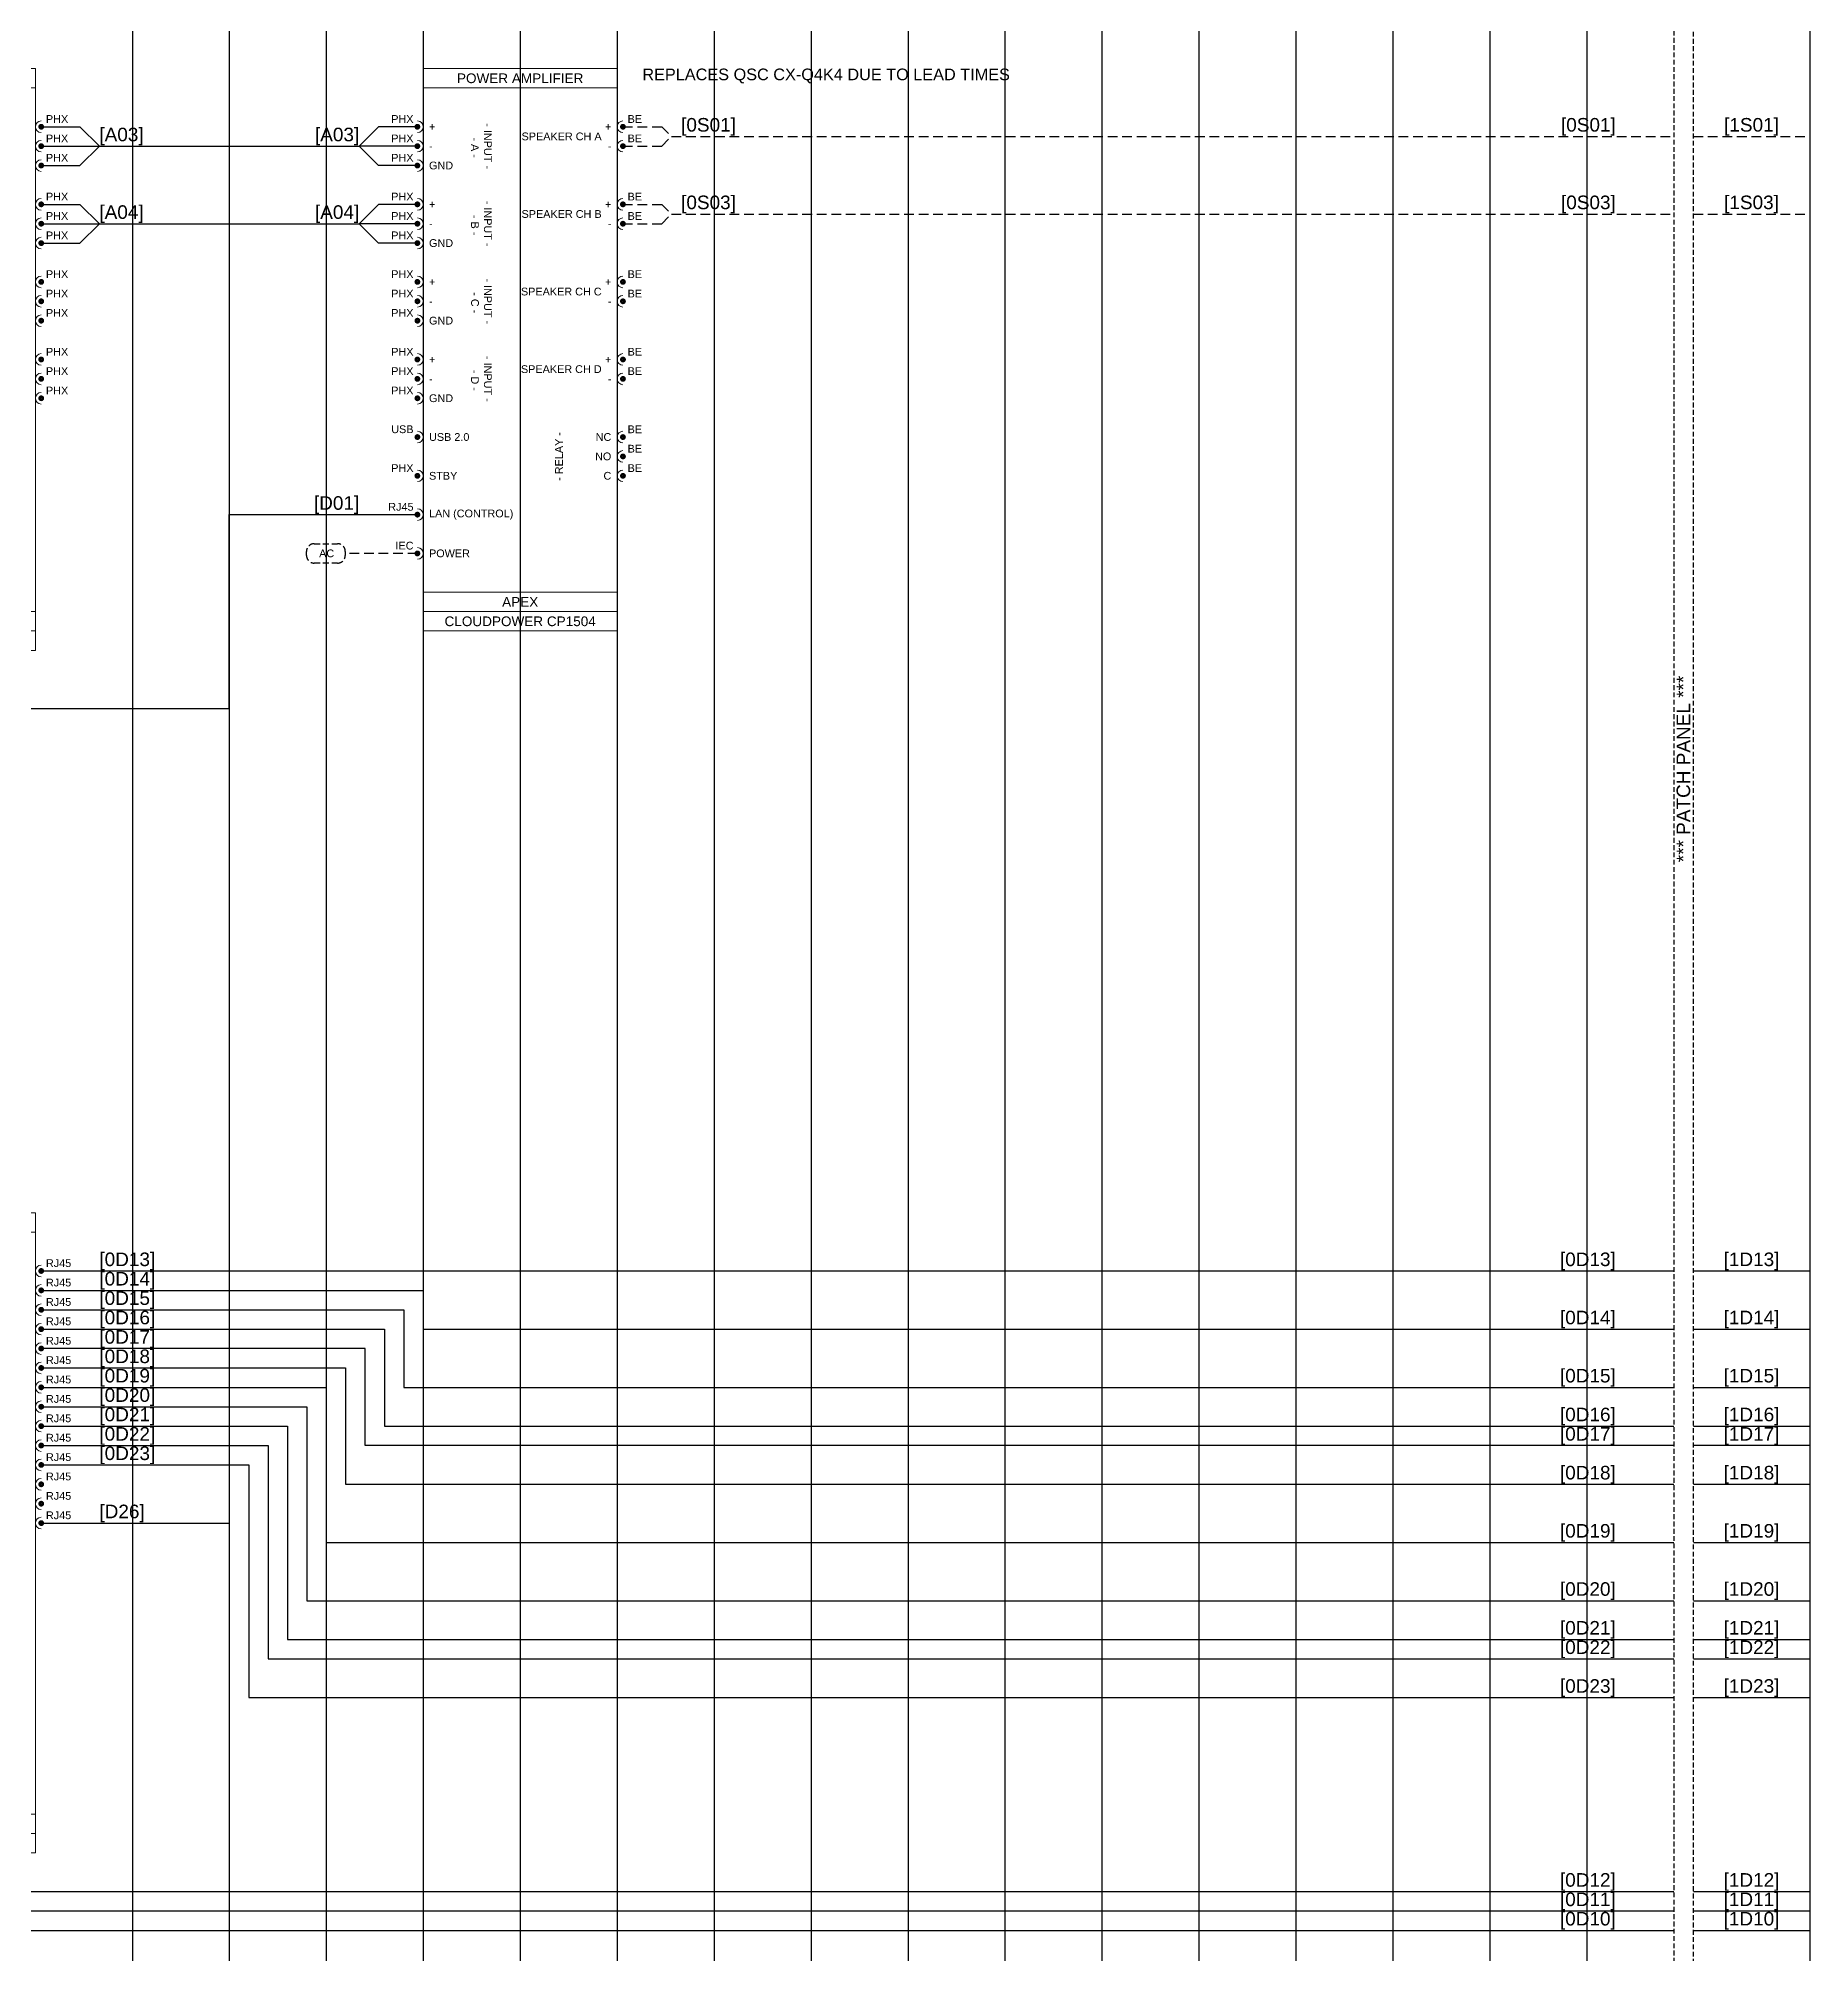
# Model space of a CAD drawing. Header units: millimetres. Extents: x -71336 to -35435, y -26189 to 22712.
# Drawn here: x -48019.4 to -47562.7, y -20616.8 to -20123 of the extents above; entities that cross this region are included whole.
import ezdxf
from ezdxf.enums import TextEntityAlignment as Align
from ezdxf.lldxf.tags import DXFTag

# ---------------------------------------------------------------- set-up
doc = ezdxf.new("R2010")
doc.units = ezdxf.units.MM
doc.linetypes.add('DASHED', pattern=[0.75, 0.5, -0.25])
doc.linetypes.add('DASHED2', pattern=[0.375, 0.25, -0.125])
for name, color, linetype in [('SC - 2 Core Speaker', 211, 'DASHED'), ('SC - 3 Core Flex', 7, 'DASHED'), ('SC - Cat - Green - Data', 84, 'Continuous'), ('SC - Cat - Green - Data - DANTE', 84, 'DANTE'), ('SC - Cat - Green - Data - DS', 84, 'DS'), ('SC - Cat - Green - Data - QLAN', 84, 'QLAN'), ('SC - Starquad', 4, 'Continuous'), ('SC - Text', 7, 'Continuous'), ('Text', 7, 'Continuous')]:
    doc.layers.add(name, color=color, linetype=linetype)
doc.layers.add('SC - Equipment', color=7, linetype='Continuous', lineweight=13)
doc.layers.add('SC - Xlines', color=252, linetype='Continuous', plot=False)
doc.styles.add('ARIAL', font='arial.ttf')
doc.styles.get("Standard").update_dxf_attribs({"font": 'arial.ttf', "height": 35})
tags = doc.linetypes.add('DANTE', pattern='A,3.745209,-0.071128,["DANTE",ARIAL,S=0.5,R=0,X=0,Y=-0.25],-2.454793,3.728871', length=10.000001).pattern_tags.tags
tags[6] = DXFTag(74, 10)
tags = doc.linetypes.add('DS', pattern='A,1.939444,-0.075392,["DS",ARIAL,S=0.5,R=0,X=0,Y=-0.25],-1.06308,1.922084', length=5).pattern_tags.tags
tags[6] = DXFTag(74, 10)
tags = doc.linetypes.add('QLAN', pattern='A,3.942001,-0.106942,["QLAN",ARIAL,S=0.5,R=0,X=0,Y=-0.25],-1.981735,3.969322', length=10).pattern_tags.tags
tags[6] = DXFTag(74, 10)

# ---------------------------------------------------------------- blocks, each defined once
blk = doc.blocks.new('NETGEAR GSM4230P - SCHEMATIC')
at = {"layer": 'SC - Equipment'}
for p, q in [((-25, 0), (25, 0)), ((-25, -165), (-25, 0)), ((25, 0), (25, -165)), ((25, -5), (-25, -5)), ((25, -155), (-25, -155)), ((25, -155), (-25, -155)), ((25, -160), (-25, -160)), ((25, -160), (-25, -160)), ((25, -160), (-25, -160)), ((25, -165), (-25, -165))]:
    blk.add_line(p, q, dxfattribs=at)
at = {"layer": 'SC - Equipment', "const_width": 0.7}
for points in [[(-26.1, -15, 1), (-26.9, -15, 1)], [(26.1, -15, -1), (26.9, -15, -1)], [(-26.1, -20, 1), (-26.9, -20, 1)], [(26.1, -20, -1), (26.9, -20, -1)], [(-26.1, -25, 1), (-26.9, -25, 1)], [(26.1, -25, -1), (26.9, -25, -1)], [(-26.1, -30, 1), (-26.9, -30, 1)], [(26.1, -30, -1), (26.9, -30, -1)], [(-26.1, -35, 1), (-26.9, -35, 1)], [(26.1, -35, -1), (26.9, -35, -1)], [(-26.1, -40, 1), (-26.9, -40, 1)], [(26.1, -40, -1), (26.9, -40, -1)], [(-26.1, -45, 1), (-26.9, -45, 1)], [(26.1, -45, -1), (26.9, -45, -1)], [(-26.1, -50, 1), (-26.9, -50, 1)], [(26.1, -50, -1), (26.9, -50, -1)], [(-26.1, -55, 1), (-26.9, -55, 1)], [(26.1, -55, -1), (26.9, -55, -1)], [(-26.1, -60, 1), (-26.9, -60, 1)], [(26.1, -60, -1), (26.9, -60, -1)], [(-26.1, -65, 1), (-26.9, -65, 1)], [(26.1, -65, -1), (26.9, -65, -1)], [(-26.1, -70, 1), (-26.9, -70, 1)], [(26.1, -70, -1), (26.9, -70, -1)], [(26.1, -75, -1), (26.9, -75, -1)], [(26.1, -80, -1), (26.9, -80, -1)], [(-26.1, -85, 1), (-26.9, -85, 1)], [(-26.1, -90, 1), (-26.9, -90, 1)], [(-26.1, -95, 1), (-26.9, -95, 1)], [(-26.1, -100, 1), (-26.9, -100, 1)], [(-26.1, -110, 1), (-26.9, -110, 1)], [(-26.1, -115, 1), (-26.9, -115, 1)], [(-26.1, -125, 1), (-26.9, -125, 1)], [(-26.1, -130, 1), (-26.9, -130, 1)], [(-26.1, -135, 1), (-26.9, -135, 1)], [(-26.1, -145, 1), (-26.9, -145, 1)]]:
    blk.add_lwpolyline(points, format="xyb", close=True, dxfattribs=at)
at = {"layer": 'SC - Equipment'}
for centre, start, end in [((-26.5, -15), 270, 90), ((26.5, -15), 90, 270), ((-26.5, -20), 270, 90), ((26.5, -20), 90, 270), ((-26.5, -25), 270, 90), ((26.5, -25), 90, 270), ((-26.5, -30), 270, 90), ((26.5, -30), 90, 270), ((-26.5, -35), 270, 90), ((26.5, -35), 90, 270), ((-26.5, -40), 270, 90), ((26.5, -40), 90, 270), ((-26.5, -45), 270, 90), ((26.5, -45), 90, 270), ((-26.5, -50), 270, 90), ((26.5, -50), 90, 270), ((-26.5, -55), 270, 90), ((26.5, -55), 90, 270), ((-26.5, -60), 270, 90), ((26.5, -60), 90, 270), ((-26.5, -65), 270, 90), ((26.5, -65), 90, 270), ((-26.5, -70), 270, 90), ((26.5, -70), 90, 270), ((26.5, -75), 90, 270), ((26.5, -80), 90, 270), ((-26.5, -85), 270, 90), ((-26.5, -90), 270, 90), ((-26.5, -95), 270, 90), ((-26.5, -100), 270, 90), ((-26.5, -110), 270, 90), ((-26.5, -115), 270, 90), ((-26.5, -125), 270, 90), ((-26.5, -130), 270, 90), ((-26.5, -135), 270, 90), ((-26.5, -145), 270, 90)]:
    blk.add_arc(centre, 1.5, start, end, dxfattribs=at)
at = {"ltscale": 5}
for tag, p in [('DESCRIPTION', (0, -2.5)), ('MAKE', (0, -157.5)), ('MODEL', (0, -162.5))]:
    blk.add_attdef(tag, text='', height=2.5, dxfattribs=at).set_placement(p, align=Align.MIDDLE_CENTER)
at = {"ltscale": 5, "flags": 1}
for tag, p in [('ROOM_TYPE', (45, -5)), ('LOCATION', (45, -10)), ('RACK_EQUIPMENT_(Y/N)', (45, -15)), ('IP_(Y/N)', (45, -30)), ('POE(WATT)', (45, -35)), ('AMP(@240V)', (45, -40)), ('WATT', (45, -45)), ('BTU/H', (45, -50)), ('WEIGHT(KG)', (45, -55)), ('TRANSFORMER_TAPS', (45, -60))]:
    blk.add_attdef(tag, p, '', height=2.5, dxfattribs=at)
blk.add_attdef('BRACKET', text='', height=2.5, dxfattribs=at).set_placement((0, -152.5), align=Align.MIDDLE_CENTER)
at = {"layer": 'SC - Equipment', "ltscale": 5, "char_height": 2}
for s, insert, width, attachment_point in [('RJ45', (-27.5, -13), 5.7736, 6), ('PORT 1(POE+)', (-23.5, -15), 23.5, 4), ('PORT 13(POE+)', (23.5, -15), 23.5, 6), ('RJ45', (27.72, -13), 7.1748, 4), ('RJ45', (-27.5, -18), 5.7736, 6), ('PORT 2(POE+)', (-23.5, -20), 23.5, 4), ('PORT 14(POE+)', (23.5, -20), 23.5, 6), ('RJ45', (27.72, -18), 7.1748, 4), ('RJ45', (-27.5, -23), 5.7736, 6), ('PORT 3(POE+)', (-23.5, -25), 23.5, 4), ('PORT 15(POE+)', (23.5, -25), 23.5, 6), ('RJ45', (27.72, -23), 7.1748, 4), ('RJ45', (-27.5, -28), 5.7736, 6), ('PORT 4(POE+)', (-23.5, -30), 23.5, 4), ('PORT 16(POE+)', (23.5, -30), 23.5, 6), ('RJ45', (27.72, -28), 7.1748, 4), ('RJ45', (-27.5, -33), 5.7736, 6), ('PORT 5(POE+)', (-23.5, -35), 23.5, 4), ('PORT 17(POE+)', (23.5, -35), 23.5, 6), ('RJ45', (27.72, -33), 7.1748, 4), ('RJ45', (-27.5, -38), 5.7736, 6), ('PORT 6(POE+)', (-23.5, -40), 23.5, 4), ('PORT 18(POE+)', (23.5, -40), 23.5, 6), ('RJ45', (27.72, -38), 7.1748, 4), ('RJ45', (-27.5, -43), 5.7736, 6), ('PORT 7(POE+)', (-23.5, -45), 23.5, 4), ('PORT 19(POE+)', (23.5, -45), 23.5, 6), ('RJ45', (27.72, -43), 7.1748, 4), ('RJ45', (-27.5, -48), 5.7736, 6), ('PORT 8(POE+)', (-23.5, -50), 23.5, 4), ('PORT 20(POE+)', (23.5, -50), 23.5, 6), ('RJ45', (27.72, -48), 7.1748, 4), ('RJ45', (-27.5, -53), 5.7736, 6), ('PORT 9(POE+)', (-23.5, -55), 23.5, 4), ('PORT 21(POE+)', (23.5, -55), 23.5, 6), ('RJ45', (27.72, -53), 7.1748, 4), ('RJ45', (-27.5, -58), 5.7736, 6), ('PORT 10(POE+)', (-23.5, -60), 23.5, 4), ('PORT 22(POE+)', (23.5, -60), 23.5, 6), ('RJ45', (27.72, -58), 7.1748, 4), ('RJ45', (-27.5, -63), 5.7736, 6), ('PORT 11(POE+)', (-23.5, -65), 23.5, 4), ('PORT 23(POE+)', (23.5, -65), 23.5, 6), ('RJ45', (27.72, -63), 7.1748, 4), ('RJ45', (-27.5, -68), 5.7736, 6), ('PORT 12(POE+)', (-23.5, -70), 23.5, 4), ('PORT 24(POE+)', (23.5, -70), 23.5, 6), ('RJ45', (27.72, -68), 7.1748, 4), ('PORT 25', (23.5, -75), 23.5, 6), ('RJ45', (27.72, -73), 7.1748, 4), ('PORT 26', (23.5, -80), 23.5, 6), ('RJ45', (27.72, -78), 7.1748, 4), ('SFP', (-27.5, -83), 5.7736, 6), ('SFP', (-27.5, -88), 5.7736, 6), ('PORT 27', (-23.5, -85), 23.5, 4), ('SFP', (-27.5, -93), 5.7736, 6), ('PORT 28', (-23.5, -90), 23.5, 4), ('SFP', (-27.5, -98), 5.7736, 6), ('PORT 29', (-23.5, -95), 23.5, 4), ('PORT 30', (-23.5, -100), 23.5, 4), ('RJ45', (-27.5, -108), 5.7736, 6), ('RJ45', (-27.5, -113), 5.7736, 6), ('CONTROL', (-23.5, -110), 23.5, 4), ('COM', (-23.5, -115), 23.5, 4), ('USB-A', (-27.5, -123), 5.7736, 6), ('USB-C', (-27.5, -128), 5.7736, 6), ('USB(FRONT)', (-23.5, -125), 23.5, 4), ('USB-C', (-27.5, -133), 5.7736, 6), ('USB(FRONT)', (-23.5, -130), 23.5, 4), ('USB(REAR)', (-23.5, -135), 23.5, 4), ('IEC', (-27.5, -143), 5.7736, 6), ('POWER', (-23.5, -145), 23.5, 4)]:
    blk.add_mtext(s, dxfattribs=dict(at, insert=insert, width=width, attachment_point=attachment_point))
blk = doc.blocks.new('APEX CLOUDPOWER CP1504 - SCHEMATIC')
at = {"layer": 'SC - Equipment'}
for p, q in [((-25, 0), (25, 0)), ((-25, -145), (-25, 0)), ((25, 0), (25, -145)), ((25, -5), (-25, -5)), ((25, -135), (-25, -135)), ((25, -135), (-25, -135)), ((25, -140), (-25, -140)), ((25, -140), (-25, -140)), ((25, -140), (-25, -140)), ((25, -145), (-25, -145))]:
    blk.add_line(p, q, dxfattribs=at)
at = {"layer": 'SC - Equipment', "const_width": 0.7}
for points in [[(-26.1, -15, 1), (-26.9, -15, 1)], [(26.1, -15, -1), (26.9, -15, -1)], [(-26.1, -20, 1), (-26.9, -20, 1)], [(26.1, -20, -1), (26.9, -20, -1)], [(-26.1, -25, 1), (-26.9, -25, 1)], [(-26.1, -35, 1), (-26.9, -35, 1)], [(26.1, -35, -1), (26.9, -35, -1)], [(-26.1, -40, 1), (-26.9, -40, 1)], [(26.1, -40, -1), (26.9, -40, -1)], [(-26.1, -45, 1), (-26.9, -45, 1)], [(-26.1, -55, 1), (-26.9, -55, 1)], [(26.1, -55, -1), (26.9, -55, -1)], [(-26.1, -60, 1), (-26.9, -60, 1)], [(26.1, -60, -1), (26.9, -60, -1)], [(-26.1, -65, 1), (-26.9, -65, 1)], [(-26.1, -75, 1), (-26.9, -75, 1)], [(26.1, -75, -1), (26.9, -75, -1)], [(-26.1, -80, 1), (-26.9, -80, 1)], [(26.1, -80, -1), (26.9, -80, -1)], [(-26.1, -85, 1), (-26.9, -85, 1)], [(-26.1, -95, 1), (-26.9, -95, 1)], [(26.1, -95, -1), (26.9, -95, -1)], [(26.1, -100, -1), (26.9, -100, -1)], [(-26.1, -105, 1), (-26.9, -105, 1)], [(26.1, -105, -1), (26.9, -105, -1)], [(-26.1, -115, 1), (-26.9, -115, 1)], [(-26.1, -125, 1), (-26.9, -125, 1)]]:
    blk.add_lwpolyline(points, format="xyb", close=True, dxfattribs=at)
at = {"layer": 'SC - Equipment'}
for centre, start, end in [((-26.5, -15), 270, 90), ((26.5, -15), 90, 270), ((-26.5, -20), 270, 90), ((26.5, -20), 90, 270), ((-26.5, -25), 270, 90), ((-26.5, -35), 270, 90), ((26.5, -35), 90, 270), ((-26.5, -40), 270, 90), ((26.5, -40), 90, 270), ((-26.5, -45), 270, 90), ((-26.5, -55), 270, 90), ((26.5, -55), 90, 270), ((-26.5, -60), 270, 90), ((26.5, -60), 90, 270), ((-26.5, -65), 270, 90), ((-26.5, -75), 270, 90), ((26.5, -75), 90, 270), ((-26.5, -80), 270, 90), ((26.5, -80), 90, 270), ((-26.5, -85), 270, 90), ((-26.5, -95), 270, 90), ((26.5, -95), 90, 270), ((26.5, -100), 90, 270), ((-26.5, -105), 270, 90), ((26.5, -105), 90, 270), ((-26.5, -115), 270, 90), ((-26.5, -125), 270, 90)]:
    blk.add_arc(centre, 1.5, start, end, dxfattribs=at)
at = {"ltscale": 5}
for tag, p in [('DESCRIPTION', (0, -2.5)), ('MAKE', (0, -137.5)), ('MODEL', (0, -142.5))]:
    blk.add_attdef(tag, text='', height=2.5, dxfattribs=at).set_placement(p, align=Align.MIDDLE_CENTER)
at = {"ltscale": 5, "flags": 1}
for tag, p in [('ROOM_TYPE', (45, -5)), ('LOCATION', (45, -10)), ('RACK_EQUIPMENT_(Y/N)', (45, -15)), ('IP_(Y/N)', (45, -30)), ('POE(WATT)', (45, -35)), ('AMP(@240V)', (45, -40)), ('WATT', (45, -45)), ('BTU/H', (45, -50)), ('WEIGHT(KG)', (45, -55)), ('TRANSFORMER_TAPS', (45, -60))]:
    blk.add_attdef(tag, p, '', height=2.5, dxfattribs=at)
blk.add_attdef('BRACKET', text='', height=2.5, dxfattribs=at).set_placement((0, -132.5), align=Align.MIDDLE_CENTER)
at = {"layer": 'SC - Equipment', "ltscale": 5, "char_height": 2}
for s, insert, width, attachment_point in [('PHX', (-27.5, -13), 5.7736, 6), ('+', (-23.5, -15), 23.5, 4), ('+', (23.5, -15), 23.5, 6), ('BE', (27.7, -13), 3.7458, 4), ('PHX', (-27.5, -18), 5.7736, 6), ('SPEAKER CH A', (21, -17.5), 23.5, 6), ('BE', (27.7, -18), 3.7458, 4), ('PHX', (-27.5, -23), 5.7736, 6), ('-', (-23.5, -20), 23.5, 4), ('GND', (-23.5, -25), 23.5, 4), ('-', (23.5, -20), 23.5, 6), ('PHX', (-27.5, -33), 5.7736, 6), ('+', (-23.5, -35), 23.5, 4), ('+', (23.5, -35), 23.5, 6), ('BE', (27.7, -33), 3.7458, 4), ('PHX', (-27.5, -38), 5.7736, 6), ('SPEAKER CH B', (21, -37.5), 23.5, 6), ('BE', (27.7, -38), 3.7458, 4), ('PHX', (-27.5, -43), 5.7736, 6), ('-', (-23.5, -40), 23.5, 4), ('GND', (-23.5, -45), 23.5, 4), ('-', (23.5, -40), 23.5, 6), ('PHX', (-27.5, -53), 5.7736, 6), ('BE', (27.7, -53), 3.7458, 4), ('PHX', (-27.5, -58), 5.7736, 6), ('+', (-23.5, -55), 23.5, 4), ('SPEAKER CH C', (21, -57.5), 23.5, 6), ('+', (23.5, -55), 23.5, 6), ('BE', (27.7, -58), 3.7458, 4), ('PHX', (-27.5, -63), 5.7736, 6), ('-', (-23.5, -60), 23.5, 4), ('GND', (-23.5, -65), 23.5, 4), ('-', (23.5, -60), 23.5, 6), ('PHX', (-27.5, -73), 5.7736, 6), ('BE', (27.7, -73), 3.7458, 4), ('PHX', (-27.5, -78), 5.7736, 6), ('+', (-23.5, -75), 23.5, 4), ('SPEAKER CH D', (21, -77.5), 23.5, 6), ('+', (23.5, -75), 23.5, 6), ('BE', (27.7, -78), 3.7458, 4), ('PHX', (-27.5, -83), 5.7736, 6), ('-', (-23.5, -80), 23.5, 4), ('-', (23.5, -80), 23.5, 6), ('GND', (-23.5, -85), 23.5, 4), ('USB', (-27.5, -93), 5.7736, 6), ('BE', (27.7, -93), 3.7458, 4), ('USB 2.0', (-23.5, -95), 23.5, 4), ('NC', (23.5, -95), 23.5, 6), ('BE', (27.7, -98), 3.7458, 4), ('PHX', (-27.5, -103), 5.7736, 6), ('NO', (23.5, -100), 23.5, 6), ('BE', (27.7, -103), 3.7458, 4), ('STBY', (-23.5, -105), 23.5, 4), ('C', (23.5, -105), 23.5, 6), ('RJ45', (-27.5, -113), 5.7736, 6), ('LAN (CONTROL)', (-23.5, -115), 23.5, 4), ('IEC', (-27.5, -123), 5.7736, 6), ('POWER', (-23.5, -125), 23.5, 4)]:
    blk.add_mtext(s, dxfattribs=dict(at, insert=insert, width=width, attachment_point=attachment_point))
at = {"layer": 'SC - Equipment', "ltscale": 5, "char_height": 2, "width": 24.882, "attachment_point": 5}
for s, insert, rotation in [('- INPUT -\\P - A -', (-10, -19.99), 270), ('- INPUT -\\P - B -', (-10, -39.99), 270), ('- INPUT -\\P - C -', (-10, -59.99), 270), ('- INPUT -\\P - D -', (-10, -79.99), 270), ('- RELAY -', (10, -100), 90)]:
    blk.add_mtext(s, dxfattribs=dict(at, insert=insert, rotation=rotation))
blk = doc.blocks.new('BLUSTREAM DA44AU - SCHEMATIC')
at = {"layer": 'SC - Equipment'}
for p, q in [((-25, 0), (25, 0)), ((-25, -150), (-25, 0)), ((25, 0), (25, -150)), ((25, -5), (-25, -5)), ((25, -140), (-25, -140)), ((25, -140), (-25, -140)), ((25, -145), (-25, -145)), ((25, -145), (-25, -145)), ((25, -145), (-25, -145)), ((25, -150), (-25, -150))]:
    blk.add_line(p, q, dxfattribs=at)
at = {"layer": 'SC - Equipment', "const_width": 0.7}
for points in [[(-26.1, -15, 1), (-26.9, -15, 1)], [(26.1, -15, -1), (26.9, -15, -1)], [(-26.1, -20, 1), (-26.9, -20, 1)], [(26.1, -20, -1), (26.9, -20, -1)], [(-26.1, -25, 1), (-26.9, -25, 1)], [(26.1, -25, -1), (26.9, -25, -1)], [(-26.1, -35, 1), (-26.9, -35, 1)], [(26.1, -35, -1), (26.9, -35, -1)], [(-26.1, -40, 1), (-26.9, -40, 1)], [(26.1, -40, -1), (26.9, -40, -1)], [(-26.1, -45, 1), (-26.9, -45, 1)], [(26.1, -45, -1), (26.9, -45, -1)], [(-26.1, -55, 1), (-26.9, -55, 1)], [(26.1, -55, -1), (26.9, -55, -1)], [(-26.1, -60, 1), (-26.9, -60, 1)], [(26.1, -60, -1), (26.9, -60, -1)], [(-26.1, -65, 1), (-26.9, -65, 1)], [(26.1, -65, -1), (26.9, -65, -1)], [(-26.1, -75, 1), (-26.9, -75, 1)], [(26.1, -75, -1), (26.9, -75, -1)], [(-26.1, -80, 1), (-26.9, -80, 1)], [(26.1, -80, -1), (26.9, -80, -1)], [(-26.1, -85, 1), (-26.9, -85, 1)], [(26.1, -85, -1), (26.9, -85, -1)], [(-26.1, -95, 1), (-26.9, -95, 1)], [(-26.1, -100, 1), (-26.9, -100, 1)], [(-26.1, -105, 1), (-26.9, -105, 1)], [(-26.1, -115, 1), (-26.9, -115, 1)], [(-26.1, -120, 1), (-26.9, -120, 1)], [(-26.1, -130, 1), (-26.9, -130, 1)]]:
    blk.add_lwpolyline(points, format="xyb", close=True, dxfattribs=at)
at = {"layer": 'SC - Equipment'}
for centre, start, end in [((-26.5, -15), 270, 90), ((26.5, -15), 90, 270), ((-26.5, -20), 270, 90), ((26.5, -20), 90, 270), ((-26.5, -25), 270, 90), ((26.5, -25), 90, 270), ((-26.5, -35), 270, 90), ((26.5, -35), 90, 270), ((-26.5, -40), 270, 90), ((26.5, -40), 90, 270), ((-26.5, -45), 270, 90), ((26.5, -45), 90, 270), ((-26.5, -55), 270, 90), ((26.5, -55), 90, 270), ((-26.5, -60), 270, 90), ((26.5, -60), 90, 270), ((-26.5, -65), 270, 90), ((26.5, -65), 90, 270), ((-26.5, -75), 270, 90), ((26.5, -75), 90, 270), ((-26.5, -80), 270, 90), ((26.5, -80), 90, 270), ((-26.5, -85), 270, 90), ((26.5, -85), 90, 270), ((-26.5, -95), 270, 90), ((-26.5, -100), 270, 90), ((-26.5, -105), 270, 90), ((-26.5, -115), 270, 90), ((-26.5, -120), 270, 90), ((-26.5, -130), 270, 90)]:
    blk.add_arc(centre, 1.5, start, end, dxfattribs=at)
at = {"ltscale": 5}
for tag, p in [('DESCRIPTION', (0, -2.5)), ('MAKE', (0, -142.5)), ('MODEL', (0, -147.5))]:
    blk.add_attdef(tag, text='', height=2.5, dxfattribs=at).set_placement(p, align=Align.MIDDLE_CENTER)
at = {"ltscale": 5, "flags": 1}
for tag, p in [('ROOM_TYPE', (45, -5)), ('LOCATION', (45, -10)), ('RACK_EQUIPMENT_(Y/N)', (45, -15)), ('IP_(Y/N)', (45, -30)), ('POE(WATT)', (45, -35)), ('AMP(@240V)', (45, -40)), ('WATT', (45, -45)), ('BTU/H', (45, -50)), ('WEIGHT(KG)', (45, -55)), ('TRANSFORMER_TAPS', (45, -60))]:
    blk.add_attdef(tag, p, '', height=2.5, dxfattribs=at)
blk.add_attdef('BRACKET', text='', height=2.5, dxfattribs=at).set_placement((0, -137.5), align=Align.MIDDLE_CENTER)
at = {"layer": 'SC - Equipment', "ltscale": 5, "char_height": 2}
for s, insert, width, attachment_point in [('PHX', (-27.5, -13), 5.7736, 6), ('+', (-23.5, -15), 23.5, 4), ('+', (23.5, -15), 23.5, 6), ('PHX', (27.72, -13), 7.1748, 4), ('PHX', (-27.5, -18), 5.7736, 6), ('PHX', (27.72, -18), 7.1748, 4), ('PHX', (-27.5, -23), 5.7736, 6), ('-', (-23.5, -20), 23.5, 4), ('GND', (-23.5, -25), 23.5, 4), ('GND', (23.5, -25), 23.5, 6), ('-', (23.5, -20), 23.5, 6), ('PHX', (27.72, -23), 7.1748, 4), ('PHX', (-27.5, -33), 5.7736, 6), ('+', (-23.5, -35), 23.5, 4), ('+', (23.5, -35), 23.5, 6), ('PHX', (27.72, -33), 7.1748, 4), ('PHX', (-27.5, -38), 5.7736, 6), ('PHX', (27.72, -38), 7.1748, 4), ('PHX', (-27.5, -43), 5.7736, 6), ('-', (-23.5, -40), 23.5, 4), ('GND', (-23.5, -45), 23.5, 4), ('GND', (23.5, -45), 23.5, 6), ('-', (23.5, -40), 23.5, 6), ('PHX', (27.72, -43), 7.1748, 4), ('PHX', (-27.5, -53), 5.7736, 6), ('PHX', (27.72, -53), 7.1748, 4), ('PHX', (-27.5, -58), 5.7736, 6), ('+', (-23.5, -55), 23.5, 4), ('+', (23.5, -55), 23.5, 6), ('PHX', (27.72, -58), 7.1748, 4), ('PHX', (-27.5, -63), 5.7736, 6), ('-', (-23.5, -60), 23.5, 4), ('GND', (-23.5, -65), 23.5, 4), ('GND', (23.5, -65), 23.5, 6), ('-', (23.5, -60), 23.5, 6), ('PHX', (27.72, -63), 7.1748, 4), ('PHX', (-27.5, -73), 5.7736, 6), ('PHX', (27.72, -73), 7.1748, 4), ('PHX', (-27.5, -78), 5.7736, 6), ('+', (-23.5, -75), 23.5, 4), ('+', (23.5, -75), 23.5, 6), ('PHX', (27.72, -78), 7.1748, 4), ('PHX', (-27.5, -83), 5.7736, 6), ('-', (-23.5, -80), 23.5, 4), ('-', (23.5, -80), 23.5, 6), ('PHX', (27.72, -83), 7.1748, 4), ('GND', (-23.5, -85), 23.5, 4), ('GND', (23.5, -85), 23.5, 6), ('PHX', (-27.5, -93), 5.7736, 6), ('PHX', (-27.5, -98), 5.7736, 6), ('RX', (-23.5, -95), 23.5, 4), ('PHX', (-27.5, -103), 5.7736, 6), ('TX', (-23.5, -100), 23.5, 4), ('GND', (-23.5, -105), 23.5, 4), ('RJ45', (-27.5, -113), 5.7736, 6), ('RJ45', (-27.5, -118), 5.7736, 6), ('LAN', (-23.5, -115), 47.6216, 4), ('LAN', (-23.5, -120), 47.6216, 4), ('DC', (-27.5, -128), 5.7736, 6), ('12V 1A', (-23.5, -130), 23.5, 4)]:
    blk.add_mtext(s, dxfattribs=dict(at, insert=insert, width=width, attachment_point=attachment_point))
at = {"layer": 'SC - Equipment', "ltscale": 5, "char_height": 2, "attachment_point": 5}
for s, insert, width, rotation in [('- CH 1 IN -', (-10, -19.99), 15.9114, 270), ('- CH 1 OUT -', (10, -20), 24.8632, 90), ('- CH 2 IN -', (-10, -39.99), 15.9114, 270), ('- CH 2 OUT -', (10, -40), 24.8632, 90), ('- CH 3 IN -', (-10, -59.99), 15.9114, 270), ('- CH 3 OUT -', (10, -60), 24.8632, 90), ('- CH 4 IN -', (-10, -79.99), 15.9114, 270), ('- CH 4 OUT -', (10, -80), 24.8632, 90), ('- RS232 -', (-10, -99.99), 15.9114, 270)]:
    blk.add_mtext(s, dxfattribs=dict(at, insert=insert, width=width, rotation=rotation))

msp = doc.modelspace()

# ---------------------------------------------------------------- linework, layer by layer
at = {"linetype": 'DASHED2', "ltscale": 5}
msp.add_lwpolyline([(-47592.654, -20758.194), (-47592.654, -19862.296), (-47597.654, -19862.296), (-47597.654, -20758.194)], close=True, dxfattribs=at)
at = {"layer": 'SC - 2 Core Speaker', "color": 1, "ltscale": 5}
for points in [[(-47868.654, -20145.821), (-47858.654, -20145.821), (-47856.154, -20148.321)], [(-47868.654, -20165.821), (-47858.654, -20165.821), (-47856.154, -20168.321)]]:
    msp.add_lwpolyline(points, dxfattribs=at)
at = {"layer": 'SC - 2 Core Speaker', "color": 7, "ltscale": 5}
for points in [[(-47868.654, -20150.821), (-47858.654, -20150.821), (-47856.154, -20148.321)], [(-47868.654, -20170.821), (-47858.654, -20170.821), (-47856.154, -20168.321)]]:
    msp.add_lwpolyline(points, dxfattribs=at)
at = {"layer": 'SC - 2 Core Speaker', "ltscale": 5}
for points in [[(-47856.154, -20148.321), (-47597.654, -20148.321)], [(-47592.654, -20148.321), (-47562.654, -20148.321)], [(-47856.154, -20168.321), (-47597.654, -20168.321)], [(-47592.654, -20168.321), (-47562.654, -20168.321)]]:
    msp.add_lwpolyline(points, dxfattribs=at)
at = {"layer": 'SC - 3 Core Flex', "ltscale": 3}
msp.add_lwpolyline([(-47948.252, -20253.321), (-47942.252, -20253.321, -0.4142136), (-47940.252, -20255.321), (-47940.252, -20256.321, -0.4142136), (-47942.252, -20258.321), (-47948.252, -20258.321, -0.4142136), (-47950.252, -20256.321), (-47950.252, -20255.321, -0.4142136)], format="xyb", close=True, dxfattribs=at)
at = {"layer": 'SC - 3 Core Flex', "ltscale": 5}
msp.add_lwpolyline([(-47921.654, -20255.821), (-47940.252, -20255.821)], dxfattribs=at)
at = {"layer": 'SC - Cat - Green - Data', "ltscale": 5}
for points in [[(-48071.654, -20440.821), (-48120.154, -20440.821), (-48120.154, -20295.821), (-47970.154, -20295.821), (-47970.154, -20245.821), (-47921.654, -20245.821)], [(-48018.654, -20445.821), (-47920.154, -20445.821), (-47920.154, -20455.821), (-47597.654, -20455.821)], [(-48018.654, -20455.821), (-47930.154, -20455.821), (-47930.154, -20480.821), (-47597.654, -20480.821)], [(-47592.654, -20455.821), (-47562.654, -20455.821)], [(-48018.654, -20470.821), (-47945.154, -20470.821), (-47945.154, -20510.821), (-47597.654, -20510.821)], [(-48018.654, -20480.821), (-47955.154, -20480.821), (-47955.154, -20535.821), (-47597.654, -20535.821)], [(-47592.654, -20480.821), (-47562.654, -20480.821)], [(-48071.654, -20485.821), (-48135.154, -20485.821), (-48135.154, -20610.821), (-47597.654, -20610.821)], [(-48071.654, -20490.821), (-48130.154, -20490.821), (-48130.154, -20605.821), (-47597.654, -20605.821)], [(-48018.654, -20490.821), (-47965.154, -20490.821), (-47965.154, -20550.821), (-47597.654, -20550.821)], [(-48071.654, -20495.821), (-48125.154, -20495.821), (-48125.154, -20600.821), (-47597.654, -20600.821)], [(-48018.654, -20505.821), (-47970.154, -20505.821), (-47970.154, -20635.821), (-47921.654, -20635.821)], [(-47592.654, -20510.821), (-47562.654, -20510.821)], [(-47592.654, -20535.821), (-47562.654, -20535.821)], [(-47592.654, -20550.821), (-47562.654, -20550.821)], [(-47592.654, -20600.821), (-47562.654, -20600.821)], [(-47592.654, -20605.821), (-47562.654, -20605.821)]]:
    msp.add_lwpolyline(points, dxfattribs=at)
at = {"layer": 'SC - Cat - Green - Data - DANTE', "ltscale": 5}
for points in [[(-48018.654, -20450.821), (-47925.154, -20450.821), (-47925.154, -20470.821), (-47597.654, -20470.821)], [(-47592.654, -20470.821), (-47562.654, -20470.821)], [(-48018.654, -20475.821), (-47950.154, -20475.821), (-47950.154, -20525.821), (-47597.654, -20525.821)], [(-47592.654, -20525.821), (-47562.654, -20525.821)]]:
    msp.add_lwpolyline(points, dxfattribs=at)
at = {"layer": 'SC - Cat - Green - Data - DS', "ltscale": 5}
for points in [[(-48018.654, -20440.821), (-47597.654, -20440.821)], [(-47592.654, -20440.821), (-47562.654, -20440.821)], [(-48018.654, -20465.821), (-47940.154, -20465.821), (-47940.154, -20495.821), (-47597.654, -20495.821)], [(-47592.654, -20495.821), (-47562.654, -20495.821)]]:
    msp.add_lwpolyline(points, dxfattribs=at)
at = {"layer": 'SC - Cat - Green - Data - QLAN', "ltscale": 5}
for points in [[(-47597.654, -20485.821), (-47935.154, -20485.821), (-47935.154, -20460.821), (-48018.654, -20460.821)], [(-48018.654, -20485.821), (-47960.154, -20485.821), (-47960.154, -20540.821), (-47597.654, -20540.821)], [(-47562.654, -20485.821), (-47592.654, -20485.821)], [(-47592.654, -20540.821), (-47562.654, -20540.821)], [(-47592.654, -20610.821), (-47562.654, -20610.821)]]:
    msp.add_lwpolyline(points, dxfattribs=at)
at = {"layer": 'SC - Starquad', "color": 1, "ltscale": 5}
for points in [[(-48018.654, -20145.821), (-48008.654, -20145.821), (-48003.654, -20150.821)], [(-47921.654, -20145.821), (-47931.654, -20145.821), (-47936.654, -20150.821)], [(-48018.654, -20165.821), (-48008.654, -20165.821), (-48003.654, -20170.821)], [(-47921.654, -20165.821), (-47931.654, -20165.821), (-47936.654, -20170.821)]]:
    msp.add_lwpolyline(points, dxfattribs=at)
at = {"layer": 'SC - Starquad', "color": 7, "ltscale": 5}
for points in [[(-48018.654, -20150.821), (-48003.654, -20150.821)], [(-47921.654, -20150.821), (-47936.654, -20150.821)], [(-48018.654, -20170.821), (-48003.654, -20170.821)], [(-47921.654, -20170.821), (-47936.654, -20170.821)]]:
    msp.add_lwpolyline(points, dxfattribs=at)
at = {"layer": 'SC - Starquad', "color": 250, "ltscale": 5}
for points in [[(-48018.654, -20155.821), (-48008.654, -20155.821), (-48003.654, -20150.821)], [(-47921.654, -20155.821), (-47931.654, -20155.821), (-47936.654, -20150.821)], [(-48018.654, -20175.821), (-48008.654, -20175.821), (-48003.654, -20170.821)], [(-47921.654, -20175.821), (-47931.654, -20175.821), (-47936.654, -20170.821)]]:
    msp.add_lwpolyline(points, dxfattribs=at)
at = {"layer": 'SC - Starquad', "ltscale": 5}
for points in [[(-48003.654, -20150.821), (-47936.654, -20150.821)], [(-48003.654, -20170.821), (-47936.654, -20170.821)]]:
    msp.add_lwpolyline(points, dxfattribs=at)
at = {"layer": 'SC - Xlines', "ltscale": 5}
for points in [[(-47995.154, -19840.821), (-47995.154, -20779.719)], [(-47945.154, -19840.821), (-47945.154, -20779.719)], [(-47895.154, -19840.821), (-47895.154, -20779.719)], [(-47845.154, -19840.821), (-47845.154, -20779.719)], [(-47795.154, -19840.821), (-47795.154, -20779.719)], [(-47745.154, -19840.821), (-47745.154, -20779.719)], [(-47695.154, -19840.821), (-47695.154, -20779.719)], [(-47645.154, -19840.821), (-47645.154, -20779.719)], [(-47562.654, -19840.821), (-47562.654, -20779.719)]]:
    msp.add_lwpolyline(points, dxfattribs=at)
at = {"layer": 'SC - Xlines', "color": 250, "ltscale": 5}
for points in [[(-47970.154, -19840.821), (-47970.154, -20779.719)], [(-47920.154, -19840.821), (-47920.154, -20779.719)], [(-47870.154, -19840.821), (-47870.154, -20779.719)], [(-47820.154, -19840.821), (-47820.154, -20779.719)], [(-47770.154, -19840.821), (-47770.154, -20779.719)], [(-47720.154, -19840.821), (-47720.154, -20779.719)], [(-47670.154, -19840.821), (-47670.154, -20779.719)], [(-47620.154, -19840.821), (-47620.154, -20779.719)]]:
    msp.add_lwpolyline(points, dxfattribs=at)

# ---------------------------------------------------------------- block references
at = {"ltscale": 5}
for name, p, values in [('BLUSTREAM DA44AU - SCHEMATIC', (-48045.154, -20130.821), {'DESCRIPTION': 'DANTE AUDIO CONVERTER', 'MAKE': 'BLUSTREAM', 'MODEL': 'DA44AU'}), ('APEX CLOUDPOWER CP1504 - SCHEMATIC', (-47895.154, -20130.821), {'DESCRIPTION': 'POWER AMPLIFIER', 'MAKE': 'APEX', 'MODEL': 'CLOUDPOWER CP1504'}), ('NETGEAR GSM4230P - SCHEMATIC', (-48045.154, -20425.821), {'DESCRIPTION': 'MANAGED SWITCH', 'MAKE': 'NETGEAR', 'MODEL': 'M4250-26G4F-PoE+'})]:
    msp.add_blockref(name, p, dxfattribs=at).add_auto_attribs(values)

# ---------------------------------------------------------------- texts
at = {"layer": 'SC - Text', "color": 1, "insert": (-47863.654, -20130.821), "char_height": 3, "width": 134.02561, "attachment_point": 1}
msp.add_mtext('REPLACES QSC CX-Q4K4 DUE TO LEAD TIMES', dxfattribs=at)
at = {"layer": 'SC - Text', "char_height": 3.5}
for s, insert, width, attachment_point in [('[A03]', (-48003.654, -20150.621), 15.57197, 7), ('[A03]', (-47936.654, -20150.621), 14.6761, 9), ('[0S01]', (-47853.654, -20148.121), 15.57197, 7), ('[0S01]', (-47612.654, -20148.121), 14.6761, 9), ('[1S01]', (-47577.654, -20148.121), 15.57197, 8), ('[A04]', (-48003.654, -20170.621), 15.57197, 7), ('[A04]', (-47936.654, -20170.621), 14.6761, 9), ('[0S03]', (-47853.654, -20168.121), 15.57197, 7), ('[0S03]', (-47612.654, -20168.121), 14.6761, 9), ('[1S03]', (-47577.654, -20168.121), 15.57197, 8), ('[D01]', (-47936.654, -20245.621), 14.6761, 9), ('[0D13]', (-48003.654, -20440.621), 15.57197, 7), ('[0D13]', (-47612.654, -20440.621), 14.6761, 9), ('[1D13]', (-47577.654, -20440.621), 15.57197, 8), ('[0D14]', (-48003.654, -20445.621), 15.57197, 7), ('[0D15]', (-48003.654, -20450.621), 15.57197, 7), ('[0D16]', (-48003.654, -20455.621), 15.57197, 7), ('[0D14]', (-47612.654, -20455.621), 14.6761, 9), ('[1D14]', (-47577.654, -20455.621), 15.57197, 8), ('[0D17]', (-48003.654, -20460.621), 15.57197, 7), ('[0D18]', (-48003.654, -20465.621), 15.57197, 7), ('[0D19]', (-48003.654, -20470.621), 15.57197, 7), ('[0D15]', (-47612.654, -20470.621), 14.6761, 9), ('[1D15]', (-47577.654, -20470.621), 15.57197, 8), ('[0D20]', (-48003.654, -20475.621), 15.57197, 7), ('[0D21]', (-48003.654, -20480.621), 15.57197, 7), ('[0D16]', (-47612.654, -20480.621), 14.6761, 9), ('[1D16]', (-47577.654, -20480.621), 15.57197, 8), ('[0D22]', (-48003.654, -20485.621), 15.57197, 7), ('[0D17]', (-47612.654, -20485.621), 14.6761, 9), ('[1D17]', (-47577.654, -20485.621), 15.57197, 8), ('[0D23]', (-48003.654, -20490.621), 15.57197, 7), ('[0D18]', (-47612.654, -20495.621), 14.6761, 9), ('[1D18]', (-47577.654, -20495.621), 15.57197, 8), ('[D26]', (-48003.654, -20505.621), 15.57197, 7), ('[0D19]', (-47612.654, -20510.621), 14.6761, 9), ('[1D19]', (-47577.654, -20510.621), 15.57197, 8), ('[0D20]', (-47612.654, -20525.621), 14.6761, 9), ('[1D20]', (-47577.654, -20525.621), 15.57197, 8), ('[0D21]', (-47612.654, -20535.621), 14.6761, 9), ('[1D21]', (-47577.654, -20535.621), 15.57197, 8), ('[0D22]', (-47612.654, -20540.621), 14.6761, 9), ('[1D22]', (-47577.654, -20540.621), 15.57197, 8), ('[0D23]', (-47612.654, -20550.621), 14.6761, 9), ('[1D23]', (-47577.654, -20550.621), 15.57197, 8), ('[0D12]', (-47612.654, -20600.621), 14.6761, 9), ('[1D12]', (-47577.654, -20600.621), 15.57197, 8), ('[0D11]', (-47612.654, -20605.621), 14.6761, 9), ('[1D11]', (-47577.654, -20605.621), 15.57197, 8), ('[0D10]', (-47612.654, -20610.621), 14.6761, 9), ('[1D10]', (-47577.654, -20610.621), 15.57197, 8)]:
    msp.add_mtext(s, dxfattribs=dict(at, insert=insert, width=width, attachment_point=attachment_point))
at = {"layer": 'SC - Text', "insert": (-47593.422, -20335.439), "char_height": 3.5, "width": 136.51602, "attachment_point": 7, "rotation": 90, "style": 'ARIAL'}
msp.add_mtext('*** PATCH PANEL ***', dxfattribs=at)
at = {"layer": 'Text', "insert": (-47945.052, -20255.821), "char_height": 2, "width": 143.97126, "attachment_point": 5}
msp.add_mtext('AC', dxfattribs=at)

doc.saveas('drawing.dxf')
